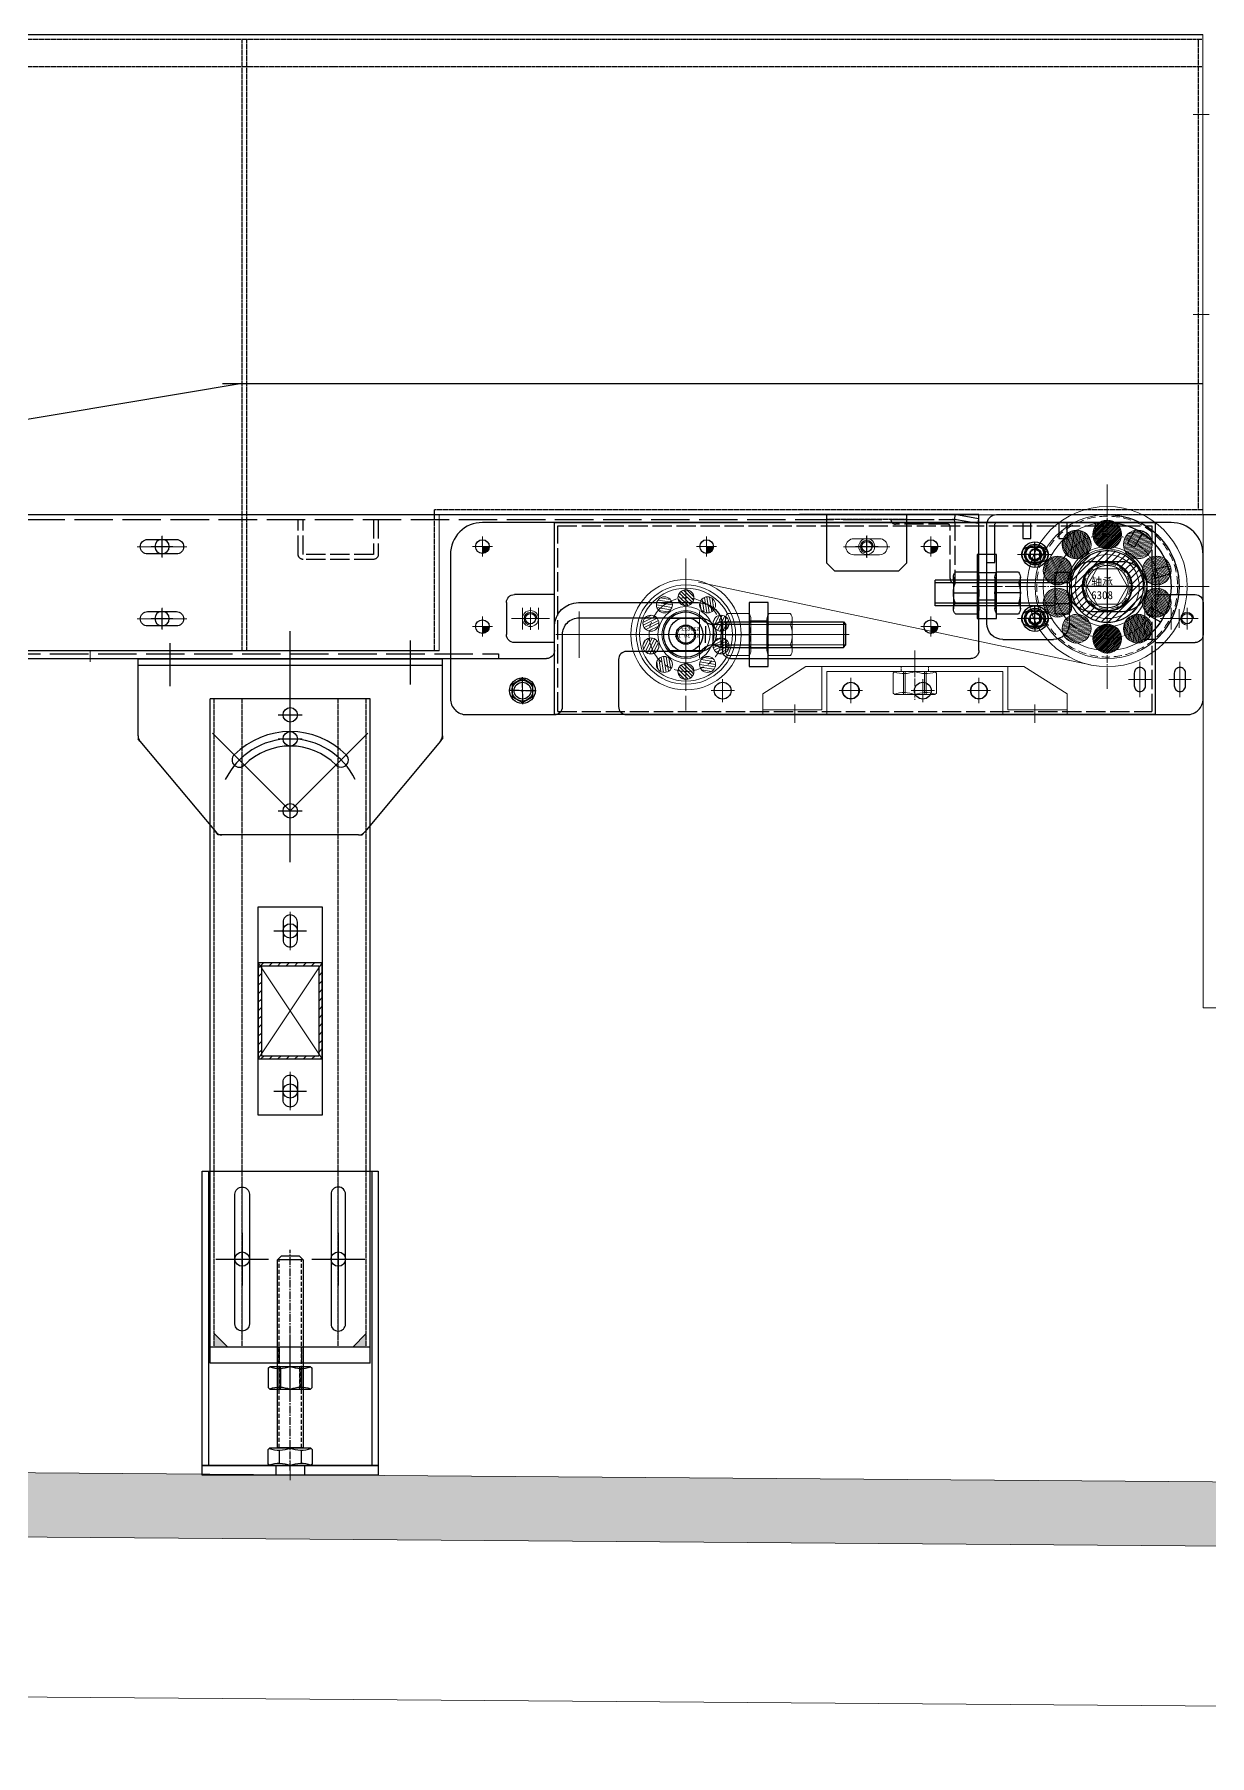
# Model space of a CAD drawing. Header units: millimetres. Extents: x 845401 to 948039, y 511594 to 550263.
# Drawn here: x 929775 to 930509, y 517471 to 518546 of the extents above; entities that cross this region are included whole.
import ezdxf

# ---------------------------------------------------------------- set-up
doc = ezdxf.new("R2010")
doc.units = ezdxf.units.MM
for name, pattern in [('ACAD_ISO02W100', [15, 12, -3]), ('CENTER', [0]), ('CENTER2', [28.575, 19.05, -3.175, 3.175, -3.175]), ('CENTERX2', [4, 2.5, -0.5, 0.5, -0.5]), ('DASHED', [0.75, 0.5, -0.25]), ('DASHED2', [0.375, 0.25, -0.125]), ('HIDDEN', [0.375, 0.25, -0.125])]:
    doc.linetypes.add(name, pattern=pattern)
for name, color, linetype in [('00', 7, 'Continuous'), ('1轮廓实线层', 7, 'Continuous'), ('21', 1, 'Continuous'), ('2细线层', 4, 'Continuous'), ('3中心线层', 1, 'CENTER'), ('4虚线层', 6, 'DASHED'), ('5剖面线层', 2, 'Continuous'), ('CK_LEVEL_1', 7, 'Continuous'), ('CL', 7, 'Continuous'), ('DIM', 2, 'Continuous'), ('虚线', 4, 'ACAD_ISO02W100')]:
    doc.layers.add(name, color=color, linetype=linetype)
for name, color, linetype, lineweight in [('A-剖-0.10mm.......SECT-L01', 255, 'Continuous', 18), ('中位线', 1, 'CENTER2', 18), ('中心线', 1, 'CENTER', 9), ('剖面线', 6, 'Continuous', 15), ('粗实线', 7, 'Continuous', 30), ('细实线', 2, 'Continuous', 18)]:
    doc.layers.add(name, color=color, linetype=linetype, lineweight=lineweight)

# ---------------------------------------------------------------- blocks, each defined once
blk = doc.blocks.new('G$CD3C57BF2')
blk.add_line((1458.5, 317.9), (2538, 317.9))
at = {"layer": 'CK_LEVEL_1', "color": 0, "lineweight": 9}
blk.add_line((2538, 9.9), (1417, 9.9), dxfattribs=at)
at = {"layer": 'DIM', "color": 0, "lineweight": 9}
blk.add_line((2538, 9.9), (2538, 317.9), dxfattribs=at)
blk = doc.blocks.new('6206zzswe')
h = blk.add_hatch()
h.set_pattern_fill('ANSI31', color=2, scale=0.5, style=0)
h.set_pattern_definition([(45, (-1715.575, -2668.3415), (-1.122532, 1.122532), [])])
h.paths.add_polyline_path([(5, 18.2, -1), (-5, 18.2, -1)])
h = blk.add_hatch()
h.set_pattern_fill('ANSI31', color=2, scale=0.5, angle=36, style=0)
h.set_pattern_definition([(81, (177.6857, -3168.0321), (-1.56795524, 0.2483397), [])])
h.paths.add_polyline_path([(-8.5, 13.8, 1), (-18.5, 13.8, 1)])
h = blk.add_hatch()
h.set_pattern_fill('ANSI31', color=2, scale=0.5, angle=-36, style=0)
h.set_pattern_definition([(9, (-2953.5444, -1151.2526), (-0.2483397, 1.56795524), [])])
h.paths.add_polyline_path([(18.5, 13.8, 1), (8.5, 13.8, 1)])
h = blk.add_hatch()
h.set_pattern_fill('ANSI31', color=2, scale=0.5, angle=72, style=0)
h.set_pattern_definition([(117, (2003.0765, -2459.4595), (-1.41447286, -0.7207099), [])])
h.paths.add_polyline_path([(-16.9, 2.3, 1), (-26.9, 2.3, 1)])
h = blk.add_hatch()
h.set_pattern_fill('ANSI31', color=2, scale=0.5, angle=-72, style=0)
h.set_pattern_definition([(333, (-3063.3602, 803.7582), (0.7207099, 1.41447286), [])])
h.paths.add_polyline_path([(26.9, 2.3, 1), (16.9, 2.3, 1)])
h = blk.add_hatch()
h.set_pattern_fill('ANSI31', color=2, scale=0.5, angle=108, style=0)
h.set_pattern_definition([(153, (3063.3602, -813.2744), (-0.7207099, -1.41447286), [])])
h.paths.add_polyline_path([(-16.9, -11.9, 1), (-26.9, -11.9, 1)])
h = blk.add_hatch()
h.set_pattern_fill('ANSI31', color=2, scale=0.5, angle=-108, style=0)
h.set_pattern_definition([(297, (-2003.0765, 2449.9433), (1.41447286, 0.7207099), [])])
h.paths.add_polyline_path([(26.9, -11.9, 1), (16.9, -11.9, 1)])
h = blk.add_hatch()
h.set_pattern_fill('ANSI31', color=2, scale=0.5, angle=144, style=0)
h.set_pattern_definition([(189, (2953.5444, 1141.7364), (0.2483397, -1.56795524), [])])
h.paths.add_polyline_path([(-8.5, -23.4, 1), (-18.5, -23.4, 1)])
h = blk.add_hatch()
h.set_pattern_fill('ANSI31', color=2, scale=0.5, angle=-144, style=0)
h.set_pattern_definition([(261, (-177.6857, 3158.5158), (1.56795524, -0.2483397), [])])
h.paths.add_polyline_path([(18.5, -23.4, 1), (8.5, -23.4, 1)])
h = blk.add_hatch()
h.set_pattern_fill('ANSI31', color=2, scale=0.5, angle=180, style=0)
h.set_pattern_definition([(225, (1715.575, 2658.8253), (1.122532, -1.122532), [])])
h.paths.add_polyline_path([(5, -27.8, 1), (-5, -27.8, 1)])
at = {"color": 1, "linetype": 'CENTER2'}
for p, q in [((0, 30.2), (0, -39.8)), ((-35, -4.8), (35, -4.8))]:
    blk.add_line(p, q, dxfattribs=at)
at = {"color": 2}
for centre, radius in [((0, -4.8), 31), ((0, 18.2), 5), ((-13.5, 13.8), 5), ((13.5, 13.8), 5), ((-21.9, 2.3), 5), ((0, -4.8), 15), ((21.9, 2.3), 5), ((-21.9, -11.9), 5), ((21.9, -11.9), 5), ((-13.5, -23.4), 5), ((13.5, -23.4), 5), ((0, -27.8), 5)]:
    blk.add_circle(centre, radius, dxfattribs=at)
at = {"color": 1, "linetype": 'CENTER2'}
blk.add_circle((0, -4.8), 23, dxfattribs=at)
at = {"insert": (-8.6, 0), "char_height": 2.5, "width": 24.33, "attachment_point": 1}
blk.add_mtext('6206zz\\P62*30*16', dxfattribs=at)
blk = doc.blocks.new('GZSF2199')
at = {"color": 1, "linetype": 'CENTER2'}
for p, q in [((19.3, 30.1), (19.3, -64.9)), ((-28.2, -17.4), (66.8, -17.4))]:
    blk.add_line(p, q, dxfattribs=at)
for p, q in [((8.1, -7.4), (30.5, -7.4)), ((8.1, -27.4), (30.5, -27.4))]:
    blk.add_line(p, q)
for radius in [34.5, 29, 15]:
    blk.add_circle((19.3, -17.4), radius)
at = {"color": 0}
for radius in [31, 17.5]:
    blk.add_circle((19.3, -17.4), radius, dxfattribs=at)
at = {"color": 4, "linetype": 'DASHED'}
for radius in [6, 5.25]:
    blk.add_circle((19.3, -17.4), radius, dxfattribs=at)
blk.add_blockref('6206zzswe', (19.3, -12.6))
blk = doc.blocks.new('6308zza')
h = blk.add_hatch()
h.set_pattern_fill('ANSI31', color=2, scale=0.25, angle=36, style=0)
h.set_pattern_definition([(81, (37.6802, -3237.5578), (-0.78397762, 0.12416986), [])])
h.paths.add_polyline_path([(-28.1, 26.3, 1), (-10.1, 26.3, 1)])
h = blk.add_hatch()
h.set_pattern_fill('ANSI31', color=2, scale=0.25, style=0)
h.set_pattern_definition([(45, (-1872.5048, -2641.3872), (-0.561266, 0.561266), [])])
h.paths.add_polyline_path([(9, 32.5, 1), (-9, 32.5, 1)])
h = blk.add_hatch()
h.set_pattern_fill('ANSI31', color=2, scale=0.25, angle=-36, style=0)
h.set_pattern_definition([(9, (-3067.45665, -1036.2964), (-0.12416986, 0.78397762), [])])
h.paths.add_polyline_path([(10.1, 26.3, 1), (28.1, 26.3, 1)])
h = blk.add_hatch()
h.set_pattern_fill('ANSI31', color=2, scale=0.25, angle=72, style=0)
h.set_pattern_definition([(117, (1933.4727, -2597.09144), (-0.70723643, -0.36035496), [])])
h.paths.add_polyline_path([(-39.9, 10, 1), (-21.9, 10, 1)])
h = blk.add_hatch()
h.set_pattern_fill('ANSI31', color=2, scale=0.25, angle=-72, style=0)
h.set_pattern_definition([(333, (-3090.7443, 964.6244), (0.36035496, 0.70723643), [])])
h.paths.add_polyline_path([(39.9, 10, 1), (21.9, 10, 1)])
h = blk.add_hatch()
h.set_pattern_fill('ANSI31', color=2, scale=0.25, angle=108, style=0)
h.set_pattern_definition([(153, (3090.7443, -964.6244), (-0.36035496, -0.70723643), [])])
h.paths.add_polyline_path([(-39.9, -10, 1), (-21.9, -10, 1)])
h = blk.add_hatch()
h.set_pattern_fill('ANSI31', color=2, scale=0.25, angle=-108, style=0)
h.set_pattern_definition([(297, (-1933.4727, 2597.09144), (0.70723643, 0.36035496), [])])
h.paths.add_polyline_path([(39.9, -10, 1), (21.9, -10, 1)])
h = blk.add_hatch()
h.set_pattern_fill('ANSI31', color=2, scale=0.25, angle=144, style=0)
h.set_pattern_definition([(189, (3067.45665, 1036.2964), (0.12416986, -0.78397762), [])])
h.paths.add_polyline_path([(-10.1, -26.3, 1), (-28.1, -26.3, 1)])
h = blk.add_hatch()
h.set_pattern_fill('ANSI31', color=2, scale=0.25, angle=-144, style=0)
h.set_pattern_definition([(261, (-37.6802, 3237.5578), (0.78397762, -0.12416986), [])])
h.paths.add_polyline_path([(28.1, -26.3, 1), (10.1, -26.3, 1)])
h = blk.add_hatch()
h.set_pattern_fill('ANSI31', color=2, scale=0.25, angle=180, style=0)
h.set_pattern_definition([(225, (1872.5048, 2641.3872), (0.561266, -0.561266), [])])
h.paths.add_polyline_path([(9, -32.5, 1), (-9, -32.5, 1)])
at = {"color": 1, "linetype": 'CENTER2', "ltscale": 0.25}
for p, q in [((0, 50), (0, -50)), ((-50, 0), (50, 0))]:
    blk.add_line(p, q, dxfattribs=at)
at = {"color": 2}
for centre, radius in [((0, 0), 45), ((0, 0), 40), ((-19.1, 26.3), 9), ((0, 32.5), 9), ((19.1, 26.3), 9), ((0, 0), 25), ((-30.9, 10), 9), ((0, 0), 20), ((30.9, 10), 9), ((-30.9, -10), 9), ((30.9, -10), 9), ((-19.1, -26.3), 9), ((19.1, -26.3), 9), ((0, -32.5), 9)]:
    blk.add_circle(centre, radius, dxfattribs=at)
at = {"color": 1, "linetype": 'CENTER2', "ltscale": 0.25}
blk.add_circle((0, 0), 32.5, dxfattribs=at)
at = {"color": 3, "insert": (-10, 5.5), "char_height": 5, "width": 23.104, "attachment_point": 1}
blk.add_mtext('{\\fSimSun|b0|i0|c134|p54;轴承}6308', dxfattribs=at)
blk = doc.blocks.new('ztt2015-05-20e')
at = {"layer": '剖面线'}
h = blk.add_hatch(dxfattribs=at)
h.set_pattern_fill('ANSI31', color=256, scale=25, style=0)
h.set_pattern_definition([(45, (-811205.8484, 604385.6305), (-2.209708691, 2.209708691), [])])
h.paths.add_polyline_path([(-7, 15.5), (-7, 22.5, 0.414214), (-29.5, 0), (-22.5, 0, -0.414214)])
h.paths.add_polyline_path([(-7, 22.5), (-7, 15.5, -0.414214), (8.5, 0), (15.5, 0, 0.414214)])
h.paths.add_polyline_path([(15.5, 0), (8.5, 0, -0.414214), (-7, -15.5), (-7, -22.5, 0.414214)])
h.paths.add_polyline_path([(-22.5, 0), (-29.5, 0, 0.414214), (-7, -22.5), (-7, -15.5, -0.414214)])
at = {"layer": '中心线'}
for p, q in [((-7, 28), (-7, -28)), ((-35, 0), (21, 0))]:
    blk.add_line(p, q, dxfattribs=at)
at = {"layer": '粗实线', "color": 0}
for radius in [22.5, 15.5]:
    blk.add_circle((-7, 0), radius, dxfattribs=at)
blk = doc.blocks.new('A$C20566805')
at = {"color": 1, "linetype": 'CENTERX2'}
for p, q in [((26, 0), (26, 52)), ((0, 26), (52, 26))]:
    blk.add_line(p, q, dxfattribs=at)
at = {"color": 0}
blk.add_lwpolyline([(19.6, 37), (13.3, 26), (19.6, 15), (32.4, 15), (38.7, 26), (32.4, 37)], close=True, dxfattribs=at)
for radius in [22.5, 15]:
    blk.add_circle((26, 26), radius, dxfattribs=at)
at = {"color": 4, "linetype": 'DASHED2'}
blk.add_circle((26, 26), 13.2, dxfattribs=at)
blk = doc.blocks.new('gzsf1234-0o9u')
at = {"color": 1, "linetype": 'CENTER2'}
for p, q in [((11.9, 46.7), (11.9, -80.8)), ((11.9, 0.5), (11.9, -34.5)), ((-51.9, -17), (75.6, -17)), ((-8.6, -17), (32.4, -17))]:
    blk.add_line(p, q, dxfattribs=at)
for radius in [50, 20]:
    blk.add_circle((11.9, -17), radius)
at = {"color": 4, "linetype": 'HIDDEN', "ltscale": 20}
for radius in [44, 22.5, 15, 14.2]:
    blk.add_circle((11.9, -17), radius, dxfattribs=at)
blk.add_blockref('6308zza', (11.9, -17))
at = {"color": 0}
for name, p in [('ztt2015-05-20e', (18.9, -17)), ('A$C20566805', (-14.1, -43))]:
    blk.add_blockref(name, p, dxfattribs=at)
blk = doc.blocks.new('A$C18442082')
at = {"layer": '中心线', "ltscale": 4}
for p, q in [((5, 53.2), (5, 66.8)), ((15, 53.2), (15, 66.8)), ((15, 53.2), (15, 66.8)), ((410, 53.2), (410, 66.8)), ((420, 53.2), (420, 66.8)), ((420, 53.2), (420, 66.8)), ((-1.8, 60), (11.8, 60)), ((21.8, 60), (8.2, 60)), ((403.2, 60), (416.8, 60)), ((426.8, 60), (413.2, 60))]:
    blk.add_line(p, q, dxfattribs=at)
at = {"layer": '中心线', "ltscale": 0.25}
blk.add_line((10, 65.8), (10, 54.2), dxfattribs=at)
at = {"layer": '粗实线'}
for p, q in [((-5, 70), (-5, 50)), ((25, 75), (0, 75)), ((400, 75), (425, 75)), ((430, 70), (430, 50)), ((25, 45), (0, 45)), ((400, 45), (425, 45))]:
    blk.add_line(p, q, dxfattribs=at)
blk.add_lwpolyline([(380, 120), (45, 120), (25, 120), (25, 0), (400, 0), (400, 120)], close=True, dxfattribs=at)
for centre, start, end in [((0, 70), 90, 180), ((425, 70), 0, 90), ((0, 50), 180, 270), ((425, 50), 270, 0)]:
    blk.add_arc(centre, 5, start, end, dxfattribs=at)
at = {"layer": '虚线'}
blk.add_line((398, 2), (27, 2), dxfattribs=at)
blk.add_lwpolyline([(398, 2), (398, 118), (368.8, 118), (46.2, 118), (27, 118), (27, 2)], dxfattribs=at)
blk = doc.blocks.new('A$C2647088C')
at = {"layer": '1轮廓实线层'}
for p, q in [((26.3, 8.8), (26.3, 14)), ((31, 20.4), (31.5, 20.4)), ((31, 7.6), (31, 14)), ((36, 6), (36, 14)), ((31, 7.6), (31.5, 7.6))]:
    blk.add_line(p, q, dxfattribs=at)
at = {"layer": '中心线'}
for p, q in [((14, 27.3), (14, 0.6)), ((3.6, 14), (115.9, 14))]:
    blk.add_line(p, q, dxfattribs=at)
at = {"layer": '粗实线'}
for p, q in [((36, 22), (31, 20.4)), ((36, 22), (112.4, 22)), ((36, 22), (36, 14)), ((112.4, 22), (114, 20.4)), ((112.4, 22), (112.4, 6)), ((26.3, 19.2), (26.3, 14)), ((31, 20.4), (31, 14)), ((114, 7.6), (114, 20.4)), ((36, 6), (31, 7.6)), ((36, 6), (112.4, 6)), ((112.4, 6), (114, 7.6))]:
    blk.add_line(p, q, dxfattribs=at)
for radius in [10.7, 6]:
    blk.add_circle((14, 14), radius, dxfattribs=at)
for centre, radius, start, end in [((14, 14), 14, 43.1047, 316.8953), ((31.5, 30.4), 10, 223.1047, 270), ((31.5, -2.4), 10, 90, 136.8953)]:
    blk.add_arc(centre, radius, start, end, dxfattribs=at)
at = {"layer": '细实线'}
for p, q in [((114, 20.4), (31, 20.4)), ((114, 7.6), (31, 7.6))]:
    blk.add_line(p, q, dxfattribs=at)
blk = doc.blocks.new('DSFGDFG')
for p, q in [((1135.5, 2994.2), (1135.5, 3013.8)), ((1136.7, 3017.1), (1150.2, 3017.1)), ((1136.7, 3010.6), (1150.2, 3010.6)), ((1151.4, 3013.8), (1151.4, 2994.2)), ((1136.7, 2997.5), (1150.2, 2997.5)), ((1150.2, 2990.9), (1136.7, 2990.9))]:
    blk.add_line(p, q)
for centre, radius, start, end in [((1140.6, 3013.8), 5.08, 139.9424, 220.0576), ((1154, 3004), 18.5, 159.3402, 200.6598), ((1146.3, 3013.8), 5.08, 319.9424, 40.0576), ((1132.8, 3004), 18.5, 339.3402, 20.6598), ((1140.6, 2994.2), 5.08, 139.9424, 220.0576), ((1146.3, 2994.2), 5.08, 319.9424, 40.0576)]:
    blk.add_arc(centre, radius, start, end)
at = {"layer": '3中心线层'}
blk.add_line((1135.5, 3004), (1151.4, 3004), dxfattribs=at)
blk = doc.blocks.new('*U1635')
for p, q in [((-14.7, 13.1), (-1.2, 13.1)), ((-15.9, -9.8), (-15.9, 9.8)), ((-14.7, 6.5), (-1.2, 6.5)), ((0, 9.8), (0, -9.8)), ((-14.7, -6.5), (-1.2, -6.5)), ((-1.2, -13.1), (-14.7, -13.1))]:
    blk.add_line(p, q)
for centre, radius, start, end in [((-10.8, 9.8), 5.08, 139.9424, 220.0576), ((-5.1, 9.8), 5.08, 319.9424, 40.0576), ((2.6, 0), 18.5, 159.3402, 200.6598), ((-18.5, 0), 18.5, 339.3402, 20.6598), ((-10.8, -9.8), 5.08, 139.9424, 220.0576), ((-5.1, -9.8), 5.08, 319.9424, 40.0576)]:
    blk.add_arc(centre, radius, start, end)
at = {"layer": '3中心线层'}
blk.add_line((-15.9, 0), (0, 0), dxfattribs=at)
blk = doc.blocks.new('*U1636')
for p, q in [((1.2, 13.1), (14.7, 13.1)), ((0, -9.8), (0, 9.8)), ((14.7, 6.5), (1.2, 6.5)), ((15.9, 9.8), (15.9, -9.8)), ((14.7, -6.5), (1.2, -6.5)), ((14.7, -13.1), (1.2, -13.1))]:
    blk.add_line(p, q)
for centre, radius, start, end in [((5.1, 9.8), 5.08, 139.9424, 220.0576), ((10.8, 9.8), 5.08, 319.9424, 40.0576), ((18.5, 0), 18.5, 159.3402, 200.6598), ((-2.6, 0), 18.5, 339.3402, 20.6598), ((5.1, -9.8), 5.08, 139.9424, 220.0576), ((10.8, -9.8), 5.08, 319.9424, 40.0576)]:
    blk.add_arc(centre, radius, start, end)
at = {"layer": '3中心线层'}
blk.add_line((15.9, 0), (0, 0), dxfattribs=at)
blk = doc.blocks.new('*U1637')
at = {"layer": '1轮廓实线层'}
for p, q in [((0, 13.1), (-8.5, 13.1)), ((0, -13.1), (0, 13.1)), ((-10, 9.8), (-10, 0)), ((-10, 0), (-10, -9.8)), ((0, 6.5), (-8.5, 6.5)), ((0, 8), (75, 8)), ((0, -8), (0, 8)), ((75, -8), (75, 8)), ((0, -6.5), (-8.5, -6.5)), ((0, -8), (75, -8)), ((0, -13.1), (-8.5, -13.1))]:
    blk.add_line(p, q, dxfattribs=at)
for centre, radius, start, end in [((-5.7, 9.8), 4.32, 130.7333, 229.2667), ((5, 0), 15, 154.1739, 205.8261), ((-5.7, -9.8), 4.32, 130.7333, 229.2667)]:
    blk.add_arc(centre, radius, start, end, dxfattribs=at)
at = {"layer": '2细线层'}
for p, q in [((0, 6.4), (75, 6.4)), ((0, -6.4), (75, -6.4))]:
    blk.add_line(p, q, dxfattribs=at)
blk = doc.blocks.new('A$C57506761')
at = {"color": 0, "linetype": 'ByBlock', "lineweight": -2}
for centre in [(45, 19), (170, 19), (250, 19), (295, 19), (330, 19)]:
    blk.add_circle(centre, 5.25, dxfattribs=at)
at = {"layer": '中心线'}
for p, q in [((25.8, 109), (14.2, 109)), ((20, 114.8), (20, 103.2)), ((165.8, 109), (154.2, 109)), ((160, 114.8), (160, 103.2)), ((265.8, 109), (254.2, 109)), ((260, 114.8), (260, 103.2)), ((305.8, 109), (294.2, 109)), ((300, 114.8), (300, 103.2)), ((365, 97), (365, 111)), ((376, 104), (354, 104)), ((410, 65.5), (410, 102.5)), ((344.8, 84), (325.8, 84)), ((438, 84), (382, 84)), ((20, 64.8), (20, 53.2)), ((50, 69.8), (50, 58.2)), ((80.5, 39.5), (80.5, 68.5)), ((155.5, 39.5), (155.5, 68.5)), ((300, 64.8), (300, 53.2)), ((365, 57), (365, 71)), ((460, 69.8), (460, 58.2)), ((25.8, 59), (14.2, 59)), ((55.8, 64), (44.2, 64)), ((170.5, 54), (65.9, 54)), ((67, 54), (171.6, 54)), ((202.3, 54), (183.3, 54)), ((305.8, 59), (294.2, 59)), ((376, 64), (354, 64)), ((465.8, 64), (454.2, 64)), ((430.5, 37), (430.5, 15)), ((455.5, 37), (455.5, 15)), ((45, 26.2), (45, 11.7)), ((170, 26.2), (170, 11.7)), ((250, 26.2), (250, 11.7)), ((295, 26.2), (295, 11.7)), ((330, 26.2), (330, 11.7)), ((437.5, 26), (423.5, 26)), ((462.5, 26), (448.5, 26)), ((52.3, 19), (37.8, 19)), ((177.3, 19), (162.8, 19)), ((257.3, 19), (242.8, 19)), ((302.3, 19), (287.8, 19)), ((337.3, 19), (322.8, 19))]:
    blk.add_line(p, q, dxfattribs=at)
at = {"layer": '粗实线'}
blk.add_lwpolyline([(70, 54, -0.414214), (80.5, 64.5), (155.5, 64.5, -0.414214), (166, 54, -0.414214), (155.5, 43.5), (110, 43.5, 0.414214), (105, 38.5), (105, 9, 0.414214), (110, 4), (460, 4, 0.414214), (470, 14), (470, 104, 0.414214), (450, 124), (20, 124, 0.414214), (0, 104), (0, 14, 0.414214), (10, 4), (65, 4, 0.414214), (70, 9), (70, 54)], format="xyb", dxfattribs=at)
for points in [[(361, 99.5), (369, 99.5, 0.414214), (373.5, 104, 0.414214), (369, 108.5), (361, 108.5, 0.414214), (356.5, 104, 0.414214)], [(419.5, 99.5), (400.5, 99.5, 0.414214), (385, 84, 0.414214), (400.5, 68.5), (419.5, 68.5, 0.414214), (435, 84, 0.414214)], [(361, 59.5), (369, 59.5, 0.414214), (373.5, 64, 0.414214), (369, 68.5), (361, 68.5, 0.414214), (356.5, 64, 0.414214)], [(434, 22), (434, 30, 0.414214), (430.5, 33.5), (430.5, 33.5, 0.414214), (427, 30), (427, 22, 0.414214), (430.5, 18.5), (430.5, 18.5, 0.414214)], [(459, 22), (459, 30, 0.414214), (455.5, 33.5), (455.5, 33.5, 0.414214), (452, 30), (452, 22, 0.414214), (455.5, 18.5), (455.5, 18.5, 0.414214)]]:
    blk.add_lwpolyline(points, format="xyb", close=True, dxfattribs=at)
for points in [[(341, 104), (329, 104), (329, 64), (341, 64)], [(198.5, 74), (186.5, 74), (186.5, 34), (198.5, 34)]]:
    blk.add_lwpolyline(points, close=True, dxfattribs=at)
for centre, radius in [((20, 109), 4.25), ((160, 109), 4.25), ((260, 109), 3.25), ((300, 109), 4.25), ((50, 64), 3.25), ((460, 64), 3.25), ((20, 59), 4.25), ((300, 59), 4.25)]:
    blk.add_circle(centre, radius, dxfattribs=at)
at = {"layer": '细实线'}
for centre in [(260, 109), (50, 64), (460, 64)]:
    blk.add_arc(centre, 4, 0, 270, dxfattribs=at)
at = {"layer": '虚线'}
for p, q in [((341, 92.5), (329, 92.5)), ((341, 75.5), (329, 75.5)), ((198.5, 62.5), (186.5, 62.5)), ((198.5, 45.5), (186.5, 45.5))]:
    blk.add_line(p, q, dxfattribs=at)
blk = doc.blocks.new('DFGFREWRE3445')
at = {"color": 0, "linetype": 'ByBlock', "lineweight": -2}
blk.add_blockref('A$C57506761', (0, -64), dxfattribs=at)
blk = doc.blocks.new('护套')
for p, q in [((-23.5, 0), (-23.5, -33)), ((23.5, 0), (23.5, -23))]:
    blk.add_line(p, q)
blk.add_arc((0, 0), 23.5, 0, 180)
at = {"layer": '00', "ltscale": 0.08}
for centre in [(45, 20), (45, -20)]:
    blk.add_circle(centre, 3.5, dxfattribs=at)
at = {"layer": '00', "color": 4, "ltscale": 0.08}
for centre in [(45, 20), (45, -20)]:
    blk.add_arc(centre, 4, 90, 0, dxfattribs=at)
at = {"layer": '1轮廓实线层'}
for p, q in [((69, 45), (0, 45)), ((75, -23), (75, 39)), ((65, -33), (33.5, -33))]:
    blk.add_line(p, q, dxfattribs=at)
blk.add_lwpolyline([(75, 15), (70, 15), (70, 39, 0.414214), (69, 40), (0, 40, 0.72668), (-23.5, -32.4, 0.72668)], format="xyb", dxfattribs=at)
for centre, radius, start, end in [((0, 0), 45, 90, 227.1666), ((69, 39), 6, 0, 90), ((33.5, -23), 10, 180, 270), ((65, -23), 10, 270, 0)]:
    blk.add_arc(centre, radius, start, end, dxfattribs=at)
at = {"layer": '3中心线层'}
for p, q in [((45, 14), (45, 26)), ((0, 16.7), (0, -16.7)), ((38.4, 20), (51.6, 20)), ((-16.7, 0), (16.7, 0)), ((38.4, -20), (51.6, -20)), ((45, -26), (45, -14))]:
    blk.add_line(p, q, dxfattribs=at)
at = {"layer": 'CL', "ltscale": 0.08}
blk.add_line((-30.6, -33), (-23.5, -33), dxfattribs=at)
for points in [[(-17.8, 35.8), (-12.8, 27.2), (-17.2, 24.7), (-22.1, 33.3)], [(7.5, 40), (7.5, 30), (2.5, 30), (2.5, 40)], [(30, 40), (30, 30), (25, 30), (25, 40)], [(52.5, 40), (52.5, 30), (47.5, 30), (47.5, 40)], [(-37.9, 12.7), (-28.3, 10.2), (-29.6, 5.3), (-39.2, 7.9)], [(-35.8, -17.8), (-27.2, -12.8), (-24.7, -17.2), (-33.3, -22.1)]]:
    blk.add_lwpolyline(points, dxfattribs=at)
blk = doc.blocks.new('OHM08')
at = {"layer": '21', "linetype": 'Continuous'}
for p, q in [((-2, 0), (-7.5, 0)), ((-1, 0), (1, 0)), ((0, 2), (0, 7.5)), ((0, -1), (0, 1)), ((2, 0), (7.5, 0)), ((0, -2), (0, -7.5))]:
    blk.add_line(p, q, dxfattribs=at)
blk.add_lwpolyline([(3, 1.7), (0, 3.5), (-3, 1.7), (-3, -1.7), (0, -3.5), (3, -1.7)], close=True, dxfattribs=at)
for radius in [6.5, 5.63]:
    blk.add_circle((0, 0), radius, dxfattribs=at)
blk = doc.blocks.new('A$C31E67C0F')
at = {"layer": '21', "linetype": 'Continuous'}
blk.add_circle((8, 8), 8, dxfattribs=at)
at = {"linetype": 'Continuous'}
blk.add_blockref('OHM08', (8, 8), dxfattribs=at)
blk = doc.blocks.new('OBM08')
at = {"layer": '21', "linetype": 'Continuous'}
for p, q in [((-2, 0), (-8.5, 0)), ((-1, 0), (1, 0)), ((0, 2), (0, 8.5)), ((0, -1), (0, 1)), ((2, 0), (8.5, 0)), ((0, -2), (0, -8.5))]:
    blk.add_line(p, q, dxfattribs=at)
blk.add_lwpolyline([(6.5, 3.8), (0, 7.5), (-6.5, 3.8), (-6.5, -3.8), (0, -7.5), (6.5, -3.8)], close=True, dxfattribs=at)
blk.add_circle((0, 0), 6.5, dxfattribs=at)
blk = doc.blocks.new('A$C3BFB7E3F')
at = {"layer": '21', "linetype": 'Continuous'}
blk.add_circle((8.5, 8.5), 8, dxfattribs=at)
at = {"linetype": 'Continuous'}
blk.add_blockref('OBM08', (8.5, 8.5), dxfattribs=at)
blk = doc.blocks.new('G$C0267728A')
at = {"color": 1, "linetype": 'ByBlock', "lineweight": -2}
blk.add_line((74.1, 31.1), (318.8, 82.7), dxfattribs=at)
at = {"color": 4, "linetype": 'DASHED', "lineweight": -2}
blk.add_lwpolyline([(3.8, 100), (3.8, 125), (63.8, 125)], dxfattribs=at)
at = {"xscale": -1}
for name, p in [('gzsf1234-0o9u', (75.6, 97)), ('DSFGDFG', (1411.7, -2954)), ('DSFGDFG', (1437.6, -2954))]:
    blk.add_blockref(name, p, dxfattribs=at)
at = {"color": 0, "linetype": 'ByBlock', "lineweight": -2, "xscale": -1}
blk.add_blockref('A$C57506761', (473.8, -4), dxfattribs=at)
for name, p in [('护套', (63.8, 80)), ('GZSF2199', (307.4, 67.4))]:
    blk.add_blockref(name, p)
at = {"layer": '1轮廓实线层'}
for name, p in [('*U1637', (96.2, 76)), ('*U1635', (133.8, 76)), ('*U1636', (143.8, 76))]:
    blk.add_blockref(name, p, dxfattribs=at)
at = {"layer": '1轮廓实线层', "xscale": -1}
blk.add_blockref('A$C2647088C', (340.8, 36), dxfattribs=at)
at = {"layer": '21', "linetype": 'Continuous', "xscale": -1}
for name, p in [('A$C31E67C0F', (116.8, 92)), ('A$C31E67C0F', (116.8, 52)), ('A$C3BFB7E3F', (437.3, 6.5))]:
    blk.add_blockref(name, p, dxfattribs=at)
at = {"layer": '粗实线'}
blk.add_blockref('A$C18442082', (8.8, 0), dxfattribs=at)
at = {"layer": '粗实线', "xscale": -1}
blk.add_blockref('DFGFREWRE3445', (473.8, 60), dxfattribs=at)
blk = doc.blocks.new('ew323')
at = {"color": 2, "linetype": 'HIDDEN', "ltscale": 10}
for p, q in [((-1.5, 60.5), (-1.5, 46)), ((10.5, 60.5), (10.5, 46))]:
    blk.add_line(p, q, dxfattribs=at)
at = {"color": 2}
for p, q in [((-1.5, 47.2), (-1.5, 59.2)), ((10.5, 47.2), (10.5, 59.2))]:
    blk.add_line(p, q, dxfattribs=at)
at = {"color": 1, "linetype": 'CENTER2', "ltscale": 0.25}
blk.add_line((4.5, 63.3), (4.5, 41.9), dxfattribs=at)
at = {"color": 2}
blk.add_lwpolyline([(-8, 60.5), (17, 60.5), (18, 59.5), (18, 47), (17, 46), (-8, 46), (-9, 47), (-9, 59.5)], close=True, dxfattribs=at)
blk.add_lwpolyline([(-2.5, 46), (-2.5, 60.5), (11.5, 60.5), (11.5, 46)], dxfattribs=at)
for centre, start, end in [((-2.3, 78.3), 251.7208, 290.8675), ((11.3, 78.3), 249.1325, 288.2792), ((-2.3, 28.2), 69.1325, 108.2792), ((11.3, 28.2), 71.7208, 110.8675)]:
    blk.add_arc(centre, 19.1, start, end, dxfattribs=at)
blk = doc.blocks.new('A$C58470C7F')
at = {"color": 1, "linetype": 'CENTER', "lineweight": -2, "ltscale": 3}
blk.add_line((85, 24.1), (85, 40.1), dxfattribs=at)
at = {"color": 0, "linetype": 'ByBlock', "lineweight": -2}
for p, q in [((17, 30), (-10, 13)), ((17, 30), (27, 30)), ((143, 30), (27, 30)), ((27, 30), (27, 3)), ((30, 0), (30, 27)), ((30, 27), (140, 27)), ((140, 27), (140, 0)), ((143, 3), (143, 30)), ((143, 30), (153, 30)), ((153, 30), (180, 13)), ((-10, 3), (-10, 13)), ((180, 13), (180, 3)), ((27, 3), (-10, 3)), ((-10, 3), (-10, 0)), ((-10, 0), (30, 0)), ((140, 0), (180, 0)), ((180, 3), (143, 3)), ((180, 0), (180, 3))]:
    blk.add_line(p, q, dxfattribs=at)
at = {"color": 1, "linetype": 'CENTER', "lineweight": -2}
for p, q in [((45, 22.9), (45, 7.1)), ((125, 22.9), (125, 7.1)), ((37.8, 15), (52.3, 15)), ((117.8, 15), (132.3, 15)), ((10, 6.4), (10, -5.1)), ((160, 6.4), (160, -5.1))]:
    blk.add_line(p, q, dxfattribs=at)
at = {"color": 4, "linetype": 'DASHED', "lineweight": -2}
for p, q in [((76.5, 30), (76.5, 27)), ((93.5, 30), (93.5, 27))]:
    blk.add_line(p, q, dxfattribs=at)
at = {"color": 0, "linetype": 'ByBlock', "lineweight": -2}
blk.add_lwpolyline([(30, 27), (140, 27), (140, 0), (30, 0)], close=True, dxfattribs=at)
for centre in [(45, 15), (125, 15)]:
    blk.add_circle(centre, 5, dxfattribs=at)
at = {"xscale": -1}
blk.add_blockref('ew323', (89.5, -33.5), dxfattribs=at)
blk = doc.blocks.new('A$C040F782D12')
for p, q in [((862828.4, -655715.1), (862866.9, -655715.1)), ((862828.4, -655715.1), (862828.4, -655715.1)), ((862863.9, -655718.1), (862831.4, -655718.1)), ((862865.4, -655752.1), (862865.4, -655719.6)), ((862868.4, -655716.6), (862868.4, -655755.1)), ((862868.4, -655755.1), (862868.4, -655755.1))]:
    blk.add_line(p, q)
for centre, radius, start, end in [((862831.4, -655715.1), 3, 180, 270), ((862863.9, -655719.6), 1.5, 0, 90), ((862866.9, -655716.6), 1.5, 0, 90), ((862868.4, -655752.1), 3, 180, 270)]:
    blk.add_arc(centre, radius, start, end)
blk = doc.blocks.new('A$C433C1705')
at = {"layer": '虚线', "ltscale": 5}
blk.add_blockref('A$C040F782D12', (-862828.4, 655755.1), dxfattribs=at)
blk = doc.blocks.new('G$C93B904BA')
at = {"color": 1, "linetype": 'CENTER', "lineweight": -2, "ltscale": 3}
for p, q in [((-7, 0), (7, 0)), ((0, 7), (0, -7))]:
    blk.add_line(p, q, dxfattribs=at)
at = {"color": 0, "linetype": 'ByBlock', "lineweight": -2}
blk.add_circle((0, 0), 5, dxfattribs=at)
blk = doc.blocks.new('G$C56B2856F')
at = {"linetype": 'ByBlock', "lineweight": -2}
h = blk.add_hatch(dxfattribs=at)
h.set_pattern_fill('ANSI31', color=0, scale=0.2, style=0)
h.set_pattern_definition([(45, (-3782.49265, -49905.5814), (-0.449012806, 0.449012806), [])])
h.paths.add_polyline_path([(4.25, 0), (0, 0), (0, -4.25, 0.4142136)])
at = {"color": 1, "linetype": 'CENTER', "lineweight": -2, "ltscale": 3}
for p, q in [((-6.25, 0), (6.25, 0)), ((0, 6.25), (0, -6.25))]:
    blk.add_line(p, q, dxfattribs=at)
at = {"color": 0, "linetype": 'ByBlock', "lineweight": -2}
blk.add_circle((0, 0), 4.25, dxfattribs=at)
blk = doc.blocks.new('A$C13691031')
at = {"layer": '虚线'}
for p, q in [((5, 40), (5, 18)), ((8, 40), (8, 18)), ((52, 18), (52, 40)), ((55, 18), (55, 40)), ((8, 18), (52, 18)), ((8, 15), (52, 15))]:
    blk.add_line(p, q, dxfattribs=at)
for centre, start, end in [((8, 18), 180, 270), ((52, 18), 270, 0)]:
    blk.add_arc(centre, 3, start, end, dxfattribs=at)
blk = doc.blocks.new('A$C87d48773')
at = {"layer": '中心线', "ltscale": 4}
for p, q in [((510, 65.2, 2659), (510, 78.8, 2659)), ((516.8, 72, 2659), (503.2, 72, 2659)), ((510, 20.2, 2659), (510, 33.8, 2659)), ((516.8, 27, 2659), (503.2, 27, 2659)), ((355, 0, 2659), (355, 7, 2659)), ((505, 0, 2659), (505, 7, 2659)), ((555, 0, 2659), (555, 7, 2659))]:
    blk.add_line(p, q, dxfattribs=at)
at = {"layer": '粗实线'}
for p, q in [((0, 92, 2659), (112, 92, 2659)), ((0, 7, 2659), (0, 92, 2659)), ((1720, 92, 2659), (112, 92, 2659)), ((250, 37, 2659), (175, 37, 2659)), ((160, 22, 2659), (160, 7, 2659)), ((265, 7, 2659), (265, 22, 2659)), ((155, 2, 2659), (5, 2, 2659)), ((1170, 2, 2659), (270, 2, 2659))]:
    blk.add_line(p, q, dxfattribs=at)
for centre in [(510, 72, 2659), (510, 27, 2659)]:
    blk.add_circle(centre, 4.5, dxfattribs=at)
for centre, radius, start, end in [((175, 22, 2659), 15, 90, 180), ((250, 22, 2659), 15, 0, 90), ((5, 7, 2659), 5, 180, 270), ((155, 7, 2659), 5, 270, 0), ((270, 7, 2659), 5, 180, 270)]:
    blk.add_arc(centre, radius, start, end, dxfattribs=at)
at = {"layer": '虚线', "ltscale": 2}
for p, q in [((0.2, 89.4, 2659), (15, 92, 2659)), ((0.2, 89.4, 2659), (0.7, 86.4, 2659)), ((0.7, 86.4, 2659), (15.3, 89, 2659)), ((15, 92, 2659), (15.3, 89, 2659)), ((1704.7, 89, 2659), (15.3, 89, 2659)), ((300, 5, 2659), (300, 2, 2659)), ((1060, 5, 2659), (300, 5, 2659))]:
    blk.add_line(p, q, dxfattribs=at)
at = {"color": 0, "linetype": 'ByBlock', "lineweight": -2, "xscale": -1}
for name, p in [('G$C56B2856F', (30, 72, 2659)), ('G$C93B904BA', (70, 72, 2659)), ('G$C56B2856F', (170, 72, 2659)), ('G$C56B2856F', (310, 72, 2659)), ('G$C93B904BA', (280, 27, 2659)), ('G$C56B2856F', (30, 22, 2659)), ('G$C56B2856F', (310, 22, 2659))]:
    blk.add_blockref(name, p, dxfattribs=at)
at = {"layer": '虚线', "ltscale": 2, "xscale": -1}
blk.add_blockref('A$C433C1705', (55, 49, 2659), dxfattribs=at)
at = {"layer": '虚线', "ltscale": 2}
blk.add_blockref('A$C13691031', (370, 49, 2659), dxfattribs=at)
blk = doc.blocks.new('A$C185aa776')
at = {"extrusion": (0, 0, -1), "xscale": -1, "zscale": -1}
blk.add_blockref('G$C0267728A', (88.8, 5.1, -2659), dxfattribs=at)
at = {"color": 0, "linetype": 'ByBlock', "lineweight": -2, "xscale": -1}
blk.add_blockref('A$C58470C7F', (180, 5.1, 2659), dxfattribs=at)
at = {"layer": 'A-剖-0.10mm.......SECT-L01'}
blk.add_blockref('A$C87d48773', (55, 38.1), dxfattribs=at)
blk = doc.blocks.new('A$C5FC54899')
at = {"color": 1, "linetype": 'CENTER', "lineweight": -2, "ltscale": 3}
for p, q in [((14.5, 13), (14.5, 0)), ((0, 6.5), (29, 6.5))]:
    blk.add_line(p, q, dxfattribs=at)
at = {"color": 0, "linetype": 'ByBlock', "lineweight": -2}
blk.add_lwpolyline([(6.5, 1.5), (22.5, 1.5, 0.414214), (27.5, 6.5, 0.414214), (22.5, 11.5), (6.5, 11.5, 0.414214), (1.5, 6.5, 0.414214)], format="xyb", close=True, dxfattribs=at)
blk = doc.blocks.new('A$C4D7926B7')
at = {"layer": '粗实线'}
blk.add_lwpolyline([(5, -5), (5, -5), (0, 0), (0, 30), (50, 30), (50, 0), (45, -5), (5, -5)], dxfattribs=at)
at = {"layer": '虚线', "color": 4, "linetype": 'DASHED'}
blk.add_line((0, 27), (50, 27), dxfattribs=at)
at = {"color": 0, "linetype": 'ByBlock', "lineweight": -2}
blk.add_blockref('A$C5FC54899', (10.5, 3.5), dxfattribs=at)
blk = doc.blocks.new('GZSF23SWW2')
at = {"layer": '中心线', "ltscale": 3}
for p, q in [((-12.5, 0), (18.5, 0)), ((3, -6.5), (3, 6.5))]:
    blk.add_line(p, q, dxfattribs=at)
at = {"layer": '粗实线'}
blk.add_lwpolyline([(-6, 4.5), (12, 4.5, -0.414214), (16.5, 0), (16.5, 0, -0.414214), (12, -4.5), (-6, -4.5, -0.414214), (-10.5, 0), (-10.5, 0, -0.414214)], format="xyb", close=True, dxfattribs=at)
blk = doc.blocks.new('A$C2dd8a35e')
at = {"color": 0, "linetype": 'ByBlock', "lineweight": -2}
for p in [(2003.7, 385, 0.1), (1526.7, 85, 0.1)]:
    blk.add_line(p, (2003.7, 85, 0.1), dxfattribs=at)
for p in [(913.7, 85, 0.1), (1526.7, 0, 0.1)]:
    blk.add_line(p, (1526.7, 85, 0.1))
at = {"layer": '00', "linetype": 'Continuous'}
for p, q in [((1403.7, 167, 0.1), (913.7, 85, 0.1)), ((1391.5, 167, 0.1), (2003.7, 167, 0.1))]:
    blk.add_line(p, q, dxfattribs=at)
at = {"layer": '中位线', "linetype": 'Continuous'}
for p, q in [((2007.5, 335, 0.1), (1997.5, 335, 0.1)), ((2007.5, 210, 0.1), (1997.5, 210, 0.1))]:
    blk.add_line(p, q, dxfattribs=at)
at = {"layer": '粗实线'}
blk.add_line((3.8, 385, 0.1), (2003.7, 385, 0.1), dxfattribs=at)
at = {"layer": '粗实线', "elevation": 0.1}
blk.add_lwpolyline([(1526.7, 0), (913.7, 0)], dxfattribs=at)
at = {"layer": '虚线', "color": 4, "linetype": 'DASHED'}
for p, q in [((3.8, 382, 0.1), (2003.7, 382, 0.1)), ((1403.7, 0, 0.1), (1403.7, 382, 0.1)), ((1406.7, 0, 0.1), (1406.7, 382, 0.1)), ((2000.7, 382, 0.1), (2000.7, 88, 0.1)), ((3.8, 365, 0.1), (2003.7, 365, 0.1)), ((1523.7, 88, 0.1), (1523.7, 0, 0.1)), ((2003.7, 88, 0.1), (1523.7, 88, 0.1))]:
    blk.add_line(p, q, dxfattribs=at)
at = {"color": 0, "linetype": 'ByBlock', "lineweight": -2, "xscale": -1}
blk.add_blockref('A$C4D7926B7', (1818.7, 55, 0.1), dxfattribs=at)
for p in [(1350.7, 65, 0.1), (1350.7, 20, 0.1)]:
    blk.add_blockref('GZSF23SWW2', p)
blk = doc.blocks.new('A$C36980DBC')
for p, q in [((0, 127.1), (190, 127.1)), ((0, 78.9), (0, 127.1)), ((0, 123.1), (190, 123.1)), ((190, 78.9), (190, 127.1)), ((92.5, 92.1), (97.5, 92.1)), ((95, 89.6), (95, 94.6)), ((1.2, 75.7), (48.5, 18.9)), ((188.8, 75.7), (141.5, 18.9)), ((95, 29.6), (95, 34.6)), ((92.5, 32.1), (97.5, 32.1)), ((137.7, 17.1), (52.3, 17.1))]:
    blk.add_line(p, q)
for centre in [(95, 92.1), (95, 32.1)]:
    blk.add_circle(centre, 4.5)
for centre, radius, start, end in [((5, 78.9), 5, 180, 219.8056), ((95, 32.1), 49.5, 45, 135), ((185, 78.9), 5, 320.1944, 0), ((63.2, 63.9), 4.5, 135, 315), ((95, 32.1), 40.5, 45, 135), ((126.8, 63.9), 4.5, 225, 45), ((52.3, 22.1), 5, 219.8056, 270), ((137.7, 22.1), 5, 270, 320.1944)]:
    blk.add_arc(centre, radius, start, end)
at = {"layer": '2细线层'}
for p, q in [((0, 78.9), (0, 77.1)), ((1.2, 75.7), (0, 77.1)), ((188.8, 75.7), (190, 77.1)), ((190, 78.9), (190, 77.1)), ((50, 17.1), (48.5, 18.9)), ((52.3, 17.1), (50, 17.1)), ((137.7, 17.1), (140, 17.1)), ((140, 17.1), (141.5, 18.9))]:
    blk.add_line(p, q, dxfattribs=at)
at = {"layer": '3中心线层'}
for p, q in [((95, 0), (95, 144.3)), ((20, 109.9), (20, 136.8)), ((170, 111), (170, 138.5)), ((95, 32.1), (46.5, 80.6)), ((95, 32.1), (143.5, 80.6))]:
    blk.add_line(p, q, dxfattribs=at)
blk.add_arc((95, 32.1), 45, 25.7018, 154.2982, dxfattribs=at)
blk = doc.blocks.new('A$C2E170EB7')
at = {"layer": '中心线'}
for p, q in [((25, 186), (25, 90)), ((85, 186), (85, 90)), ((17.5, 138), (32.5, 138)), ((92.5, 138), (77.5, 138)), ((55, 12), (55, 0))]:
    blk.add_line(p, q, dxfattribs=at)
at = {"layer": '粗实线'}
for p, q in [((4, 193), (4, 9)), ((106, 193), (106, 9))]:
    blk.add_line(p, q, dxfattribs=at)
for points in [[(0, 193), (110, 193), (110, 9), (0, 9)], [(0, 9), (110, 9), (110, 3), (0, 3)]]:
    blk.add_lwpolyline(points, close=True, dxfattribs=at)
for points in [[(25, 183), (25, 183, -0.414214), (29.5, 178.5), (29.5, 97.5, -0.414214), (25, 93), (25, 93, -0.414214), (20.5, 97.5), (20.5, 178.5, -0.414214)], [(85, 183), (85, 183, 0.414214), (80.5, 178.5), (80.5, 97.5, 0.414214), (85, 93), (85, 93, 0.414214), (89.5, 97.5), (89.5, 178.5, 0.414214)]]:
    blk.add_lwpolyline(points, format="xyb", close=True, dxfattribs=at)
at = {"layer": '虚线', "ltscale": 0.5}
for p, q in [((46, 9), (46, 3)), ((64, 9), (64, 3))]:
    blk.add_line(p, q, dxfattribs=at)
blk = doc.blocks.new('A$C7142694E')
at = {"color": 2}
for p, q in [((21.8, 131.6, 0), (5.8, 131.6, 0)), ((6.8, 12.9, 0), (6.8, 4.3, 0)), ((20.7, 12.9, 0), (20.7, 4.3, 0))]:
    blk.add_line(p, q, dxfattribs=at)
at = {"color": 2, "linetype": 'HIDDEN', "ltscale": 10}
for p, q in [((6.8, 14.1, 0), (6.8, 131.6, 0)), ((20.8, 14.1, 0), (20.8, 131.6, 0))]:
    blk.add_line(p, q, dxfattribs=at)
at = {"color": 1, "linetype": 'CENTER2', "ltscale": 0.25}
blk.add_line((13.8, 0, 0), (13.8, 137.8, 0), dxfattribs=at)
at = {"color": 2, "elevation": 0}
for points in [[(21.8, 14.1), (5.8, 14.1), (5.8, 131.6), (8.3, 134.1), (19.3, 134.1), (21.8, 131.6)], [(26.5, 3.1), (1, 3.1), (0, 4.1), (0, 13.1), (1, 14.1), (26.5, 14.1), (27.5, 13.1), (27.5, 4.1)]]:
    blk.add_lwpolyline(points, close=True, dxfattribs=at)
at = {"color": 2}
for centre, start, end in [((6.9, 32.7, 0), 252.0147, 290.2789), ((20.6, 32.7, 0), 249.7211, 287.9853), ((6.9, -15.5, 0), 69.7211, 107.9853), ((20.6, -15.5, 0), 72.0147, 110.2789)]:
    blk.add_arc(centre, 19.9, start, end, dxfattribs=at)
at = {"rotation": 180}
blk.add_blockref('ew323', (18.3, 111.1, 0), dxfattribs=at)
blk = doc.blocks.new('G$CA2A9F66B')
at = {"linetype": 'ByBlock', "lineweight": -2}
h = blk.add_hatch(color=2, dxfattribs=at)
h.paths.add_polyline_path([(2.5, 176.9), (2.5, 168.4), (11, 168.4)])
h.paths.add_polyline_path([(89, 168.4), (97.5, 168.4), (97.5, 176.9)])
for p, q in [((0, 158.4, -0.1), (0, 573.4)), ((100, 573.4), (0, 573.4)), ((100, 158.4, -0.1), (100, 573.4)), ((100, 168.4, -0.1), (0, 168.4, -0.1)), ((100, 158.4, -0.1), (0, 158.4, -0.1))]:
    blk.add_line(p, q)
for centre in [(50, 563.4), (50, 548.4), (50, 503.4), (50, 428.4, -0.1), (50, 328.4, -0.1), (20, 223.4, -0.1), (80, 223.4, -0.1)]:
    blk.add_circle(centre, 4.5)
at = {"layer": '3中心线层'}
for p, q in [((50, 555.9), (50, 570.9)), ((42.5, 563.4), (57.5, 563.4)), ((42.5, 548.4), (57.5, 548.4)), ((50, 540.9), (50, 555.9)), ((50, 495.9), (50, 510.9)), ((42.5, 503.4), (57.5, 503.4)), ((50, 438.6, -0.1), (50, 418.2, -0.1)), ((39.8, 428.4, -0.1), (60.2, 428.4, -0.1)), ((50, 338.6, -0.1), (50, 318.2, -0.1)), ((39.8, 328.4, -0.1), (60.2, 328.4, -0.1)), ((20, 239.9, -0.1), (20, 206.9, -0.1)), ((80, 239.9, -0.1), (80, 206.9, -0.1)), ((3.5, 223.4, -0.1), (36.5, 223.4, -0.1)), ((63.5, 223.4, -0.1), (96.5, 223.4, -0.1)), ((50, 150, -0.1), (50, 176.2, -0.1))]:
    blk.add_line(p, q, dxfattribs=at)
at = {"layer": '4虚线层'}
for p, q in [((2.5, 168.4, -0.1), (2.5, 573.4)), ((20, 168.4, -0.1), (20, 573.4)), ((80, 168.4, -0.1), (80, 573.4)), ((97.5, 168.4, -0.1), (97.5, 573.4)), ((42, 168.4, -0.1), (42, 158.4, -0.1)), ((43, 168.4, -0.1), (43, 158.4, -0.1)), ((57, 168.4, -0.1), (57, 158.4, -0.1)), ((58, 168.4, -0.1), (58, 158.4, -0.1))]:
    blk.add_line(p, q, dxfattribs=at)
at = {"layer": '5剖面线层'}
for p, q in [((11, 168.4, -0.1), (2.5, 176.9, -0.1)), ((89, 168.4, -0.1), (97.5, 176.9, -0.1))]:
    blk.add_line(p, q, dxfattribs=at)
blk = doc.blocks.new('A$C39C60854')
at = {"layer": '剖面线'}
h = blk.add_hatch(dxfattribs=at)
h.set_pattern_fill('ANSI31', color=256, scale=30, style=0)
h.set_pattern_definition([(45, (-776643, 668927.5), (-2.65165043, 2.65165043), [])])
h.paths.add_polyline_path([(0, 40), (0, 0), (60, 0), (60, 40)])
h.paths.add_polyline_path([(58, 38), (58, 2), (2, 2), (2, 38)], flags=16)
at = {"layer": '粗实线'}
for points in [[(0, 40), (60, 40), (60, 0), (0, 0)], [(2, 38), (58, 38), (58, 2), (2, 2)]]:
    blk.add_lwpolyline(points, close=True, dxfattribs=at)
blk = doc.blocks.new('A$C771F760B')
at = {"layer": '中心线'}
for p, q in [((20, 13.5), (20, 26.5)), ((120, 13.5), (120, 26.5)), ((32, 20), (8, 20)), ((108, 20), (132, 20))]:
    blk.add_line(p, q, dxfattribs=at)
at = {"layer": '粗实线', "color": 0}
blk.add_lwpolyline([(5, 40), (5, 0), (135, 0), (135, 40)], close=True, dxfattribs=at)
for points in [[(25.5, 24.5), (14.5, 24.5, 0.414214), (10, 20), (10, 20, 0.414214), (14.5, 15.5), (25.5, 15.5, 0.414214), (30, 20), (30, 20, 0.414214)], [(114.5, 24.5), (125.5, 24.5, -0.414214), (130, 20), (130, 20, -0.414214), (125.5, 15.5), (114.5, 15.5, -0.414214), (110, 20), (110, 20, -0.414214)]]:
    blk.add_lwpolyline(points, format="xyb", close=True, dxfattribs=at)
at = {"layer": '细实线'}
for p, q in [((40, 0), (100, 40)), ((40, 40), (100, 0))]:
    blk.add_line(p, q, dxfattribs=at)
at = {"layer": '粗实线'}
blk.add_blockref('A$C39C60854', (40, 0), dxfattribs=at)

msp = doc.modelspace()

# ---------------------------------------------------------------- hatches: boundary and pattern name
at = {"layer": 'A-剖-0.10mm.......SECT-L01'}
h = msp.add_hatch(dxfattribs=at)
h.set_pattern_fill('ANGLE', color=2, scale=4)
h.set_pattern_definition([(0, (165582.085, 275274.845), (0, 27.94), [20.32, -7.62]), (90, (165582.085, 275274.845), (-27.94, 2e-15), [20.32, -7.62])])
h.paths.add_polyline_path([(934565.9, 517571.3), (928061.1, 517620.9), (928061.1, 517660.9), (934565.9, 517611.3)])

# ---------------------------------------------------------------- linework, layer by layer
at = {"layer": 'A-剖-0.10mm.......SECT-L01', "color": 2}
for points in [[(934565.9, 517571.3), (928061.1, 517620.9), (928061.1, 517660.9), (934565.9, 517611.3)], [(934565.9, 517471.3), (928061.1, 517520.9), (928061.1, 517620.9), (934565.9, 517571.3)]]:
    msp.add_lwpolyline(points, close=True, dxfattribs=at)

# ---------------------------------------------------------------- block references
at = {"xscale": -1}
msp.add_blockref('G$CD3C57BF2', (933042.9, 517928.5, 0.1), dxfattribs=at)
at = {"color": 0, "linetype": 'ByBlock', "lineweight": -2}
for name, p in [('A$C36980DBC', (929839.9, 518029.3, 0.1)), ('A$C2E170EB7', (929879.9, 517643.4)), ('A$C7142694E', (929921.1, 517649.3, 0))]:
    msp.add_blockref(name, p, dxfattribs=at)
msp.add_blockref('G$CA2A9F66B', (929884.9, 517558, 0.1))
at = {"layer": 'A-剖-0.10mm.......SECT-L01'}
msp.add_blockref('A$C2dd8a35e', (928501.1, 518161.4), dxfattribs=at)
at = {"layer": 'A-剖-0.10mm.......SECT-L01', "xscale": -1}
msp.add_blockref('A$C185aa776', (930419.9, 518116.4, -2658.8), dxfattribs=at)
at = {"layer": '粗实线', "xscale": -1, "rotation": 270}
msp.add_blockref('A$C771F760B', (929914.9, 517866.4), dxfattribs=at)

doc.saveas('drawing.dxf')
